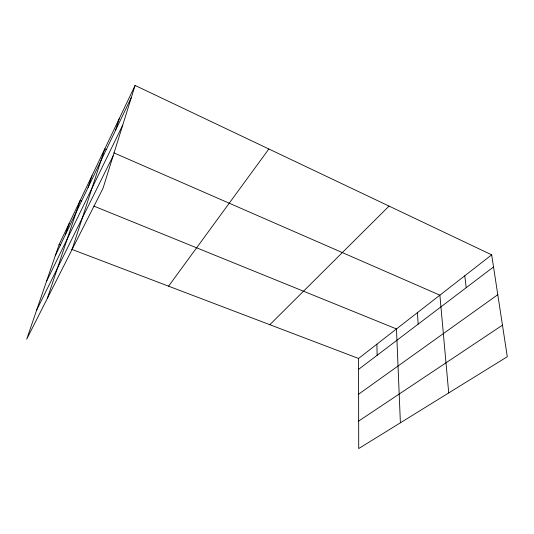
<?xml version="1.0" encoding="UTF-8"?>
<svg xmlns="http://www.w3.org/2000/svg" width="534" height="534" viewBox="0 0 534 534"><rect width="100%" height="100%" fill="white"/><g stroke="black" fill="none" stroke-linecap="round" stroke-linejoin="round"><path stroke-width="0.8" d="M135.102 85.44L103.022 188.295L26.7 339.203L59.1 244.532L135.102 85.44L491.674 254.851L507.3 356.719L358.721 448.56L358.554 358.461L491.674 254.851M115.437 130.556L119.242 118.648M71.997 249.645L104.791 148.899L106.306 149.56M88.07 187.507L91.948 175.779M47.332 298.413L80.127 200.524L81.649 201.144M65.328 234.833L69.213 223.372M55.229 255.839L131.377 97.382M46.378 281.712L122.747 125.049M36.692 310L113.141 155.868M168.57 286.184L268.862 148.993M269.83 324.705L389.052 206.097M358.574 369.368L493.529 266.953M358.621 394.179L497.788 294.701M358.668 421.066L502.461 325.159M59.1 244.532L60.642 245.119M71.456 249.231L358.554 358.461M93.837 206.091L396.482 328.944L400.393 422.801M113.896 152.871L439.882 295.162L448.714 392.931M464.78 275.791L466.209 287.686M417.421 312.644L418.169 324.145M376.897 344.183L377.131 355.284"/></g></svg>
